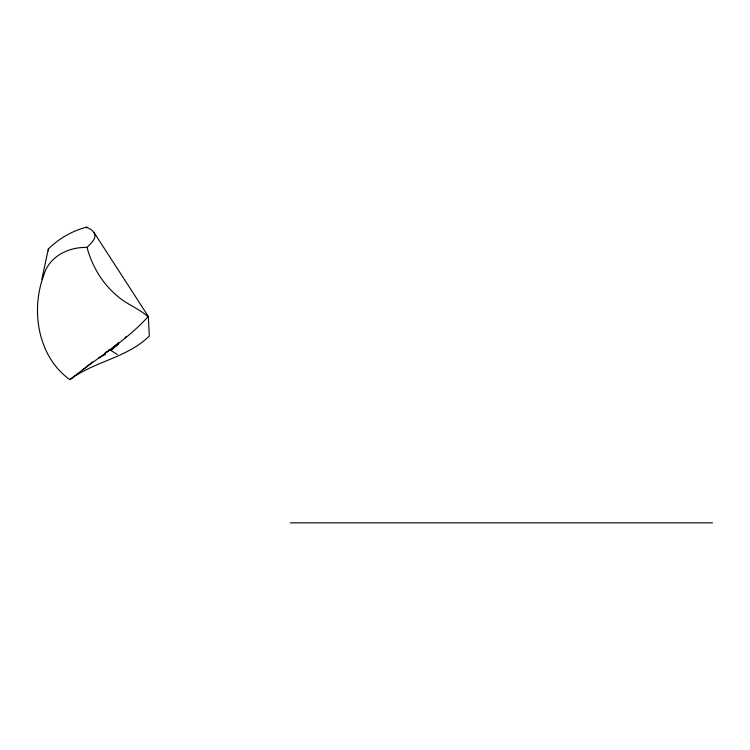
<?xml version="1.0" encoding="UTF-8"?>
<svg xmlns="http://www.w3.org/2000/svg" width="750" height="750" viewBox="0 0 750 750"><rect width="100%" height="100%" fill="white"/><g stroke="black" fill="none" stroke-linecap="round" stroke-linejoin="round"><path stroke-width="1.12" d="M41.859 279.216L48.319 249.037C58.65 238.725 72.412 230.7 86.7 227.147L91.237 229.678L94.003 232.463L148.303 316.425L149.325 335.981C127.275 357.928 94.097 361.331 69.909 379.669C38.128 357.084 30.562 311.137 43.5 276.056C48.666 256.641 68.062 246.966 87.019 247.406C90.553 243.553 97.491 238.359 94.003 232.463M48.319 249.037L48.469 250.809M86.7 227.147L86.334 227.897M119.325 342.441L113.259 348.291L105.553 352.575M126.141 336.516L124.706 338.194M148.303 316.425C126.272 341.053 95.775 358.706 69.909 379.669M118.716 342.591L110.597 349.453L104.559 353.25M118.425 344.203L115.453 346.725M82.772 369.825L92.681 361.791M114.431 347.569L111.328 350.044M105.431 354.347L98.597 358.031M290.4 522.853L712.5 522.853M108.947 349.284L117.291 354.413M148.331 317.072C139.491 308.728 127.509 304.791 118.312 296.841C102.844 284.353 92.109 266.522 87.019 247.406"/></g></svg>
